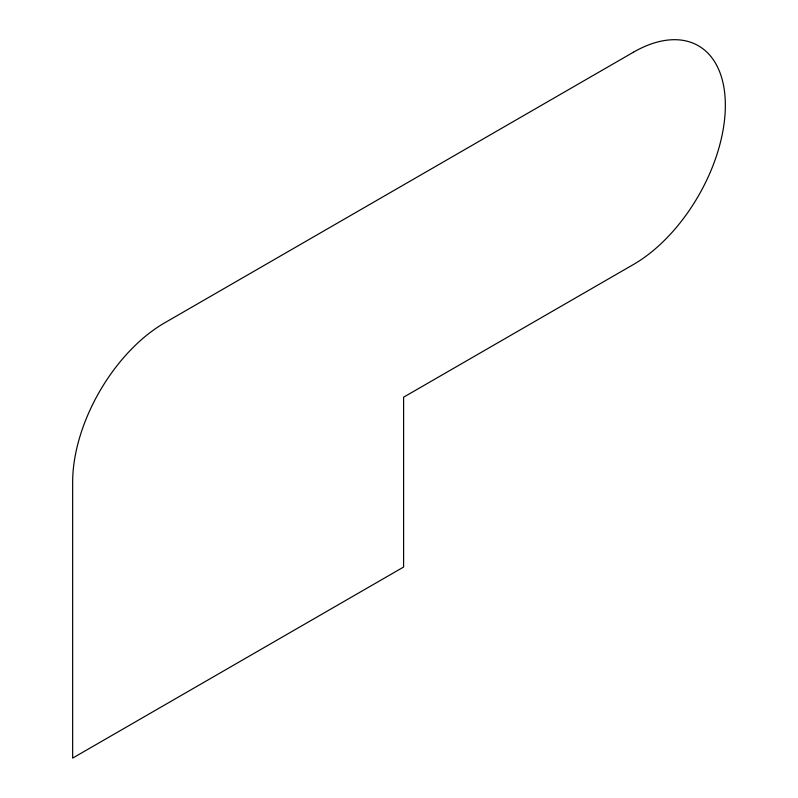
<?xml version="1.0" encoding="UTF-8"?>
<svg xmlns="http://www.w3.org/2000/svg" width="798" height="798" viewBox="0 0 798 798"><rect width="100%" height="100%" fill="white"/><g stroke="black" fill="none" stroke-linecap="round" stroke-linejoin="round"><path stroke-width="1.2" d="M633.413 52.219L164.588 322.891A130.004 75.062 -60 0 0 72.658 482.112L72.658 758.1L403.598 567.039L403.598 397.195L633.413 264.517A130.004 75.062 -60 0 0 725.342 105.286A130.004 75.062 -60 0 0 633.413 52.219"/></g></svg>
